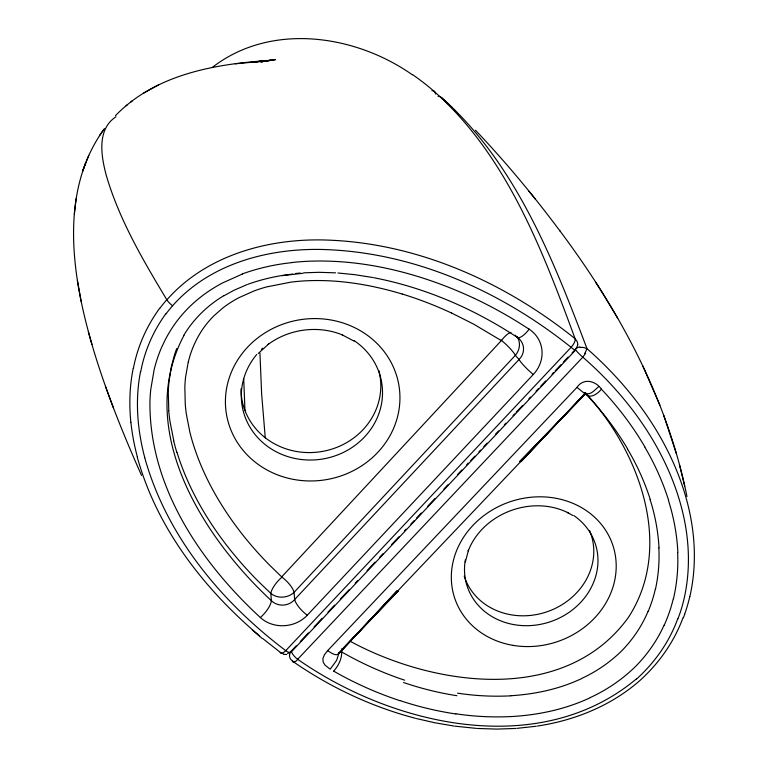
<?xml version="1.0" encoding="UTF-8"?>
<svg xmlns="http://www.w3.org/2000/svg" width="768" height="768" viewBox="0 0 768 768"><rect width="100%" height="100%" fill="white"/><g stroke="black" fill="none" stroke-linecap="round" stroke-linejoin="round"><path stroke-width="1.15" d="M104.448 128.573C58.867 190.944 71.846 275.126 91.978 344.438M339.206 652.368L336.576 660.422L330.192 669.187L325.027 665.146L323.126 661.93L322.915 658.474L324.422 654.739L327.629 650.65L576.979 387.379C583.44 377.683 595.565 380.765 601.315 389.021M74.314 214.31L76.118 198.72M339.149 652.378C337.421 657.85 330.518 652.358 327.629 650.65M140.554 371.549C137.146 388.723 136.685 406.406 138.47 423.792A258.691 239.28 -15 0 0 144.787 457.718M133.2 368.458C129.61 386.141 129.043 404.362 130.848 422.294M689.885 596.458C705.811 526.128 677.405 453.13 634.051 398.15A416.371 369.802 -9.5 0 0 587.021 348.71C552.941 258.739 515.338 162.826 441.398 97.488A5.069 4.906 -40.5 0 0 438.077 96.298M465.322 561.984L468.576 549.984L468.163 551.05C482.755 513.053 532.147 494.611 568.31 512.918L567.322 512.381L572.832 515.501M188.266 361.824L185.558 377.242A154.282 143.203 -11.2 0 0 184.848 387.13L185.242 404.016A192.115 178.166 -13.8 0 0 186.403 414.413L189.782 431.75A241.104 223.43 -17.3 0 0 192.653 442.301C202.646 475.219 220.003 505.565 241.018 532.666A432.778 399.83 -30.2 0 0 269.837 565.392L281.683 576.902A15.725 5.251 43.6 0 1 294.058 592.33L294.662 599.491A15.744 5.242 44 0 0 307.277 615.216L533.299 374.486A32.861 30.355 -23.2 0 0 529.152 329.194M85.565 162.941L82.608 171.254L88.742 155.338M677.933 618.96L680.323 612.221A182.65 161.875 -17.6 0 0 684.134 598.522C699.571 530.006 671.443 459.072 629.174 405.658A408.739 361.171 -8.1 0 0 582.816 357.158A8.208 1.094 43 0 1 575.376 349.392A8.227 1.075 42.9 0 1 571.104 347.309C500.947 291.187 414.115 252.23 323.434 249.514C268.858 247.968 209.779 263.501 172.57 305.789A138.317 128.534 -6.9 0 0 165.936 313.987M683.424 617.77L684.71 614.266M183.994 335.338C134.198 429.446 203.011 537.245 271.334 600.634A15.514 14.621 -11.3 0 0 294.682 599.51L519.024 359.482A16.09 14.976 -4.5 0 0 516.922 336.97M99.504 135.629L103.248 130.282M529.133 329.213L528.71 329.76A16.589 5.472 -56.4 0 1 517.037 337.21L515.27 335.232M341.587 649.987L585.283 393.706L519.744 461.568L585.312 394.013L585.005 392.928M172.57 305.789A8.448 2.189 40.9 0 1 166.877 299.856C205.469 255.869 266.506 238.685 323.386 239.962C415.546 242.093 503.952 281.587 575.126 338.726A8.198 3.024 -50.7 0 1 571.104 347.318L285.744 650.65A7.958 2.794 -53.2 0 1 280.243 652.387M338.294 654.221L397.114 590.774L338.947 653.203L398.39 590.746L341.587 649.978M281.683 576.902L501.35 340.608A16.262 5.299 -56.7 0 1 510.979 332.381M520.838 461.76L585.12 393.37L521.299 461.386M287.52 653.462A7.853 7.094 -16.6 0 0 291.36 651.014L296.227 645.85M300.288 641.539L308.381 632.938M314.093 626.88L322.224 618.23M327.955 612.154L334.502 605.203M340.243 599.107L348.989 589.814M355.286 583.133L357.638 580.627M367.114 570.566L375.024 562.166M379.786 557.117L382.963 553.738M391.709 544.445L398.89 536.822M404.486 530.88L406.09 529.181M410.88 524.083L414.096 520.675M416.506 518.112L421.325 512.995M427.766 506.16L435.024 498.442M443.923 488.995L447.965 484.704M457.728 474.336L461.789 470.016M466.675 464.832L468.317 463.094M470.765 460.493L474.854 456.144M478.944 451.805L480.586 450.067M483.85 446.592L487.142 443.098M495.37 434.362L498.662 430.867M504.326 424.858L505.91 423.168M513.024 415.613L514.618 413.923M516.192 412.243L522.547 405.504M528.902 398.746L530.506 397.056M536.064 391.142L538.464 388.598M540.854 386.054L545.664 380.947M552.058 374.16L553.67 372.451M555.264 370.762L560.899 364.771M563.299 362.218L568.138 357.082M572.16 352.81L575.386 349.382M291.043 652.195L575.549 350.093M636.461 678.854C539.453 759.926 392.899 725.866 297.667 659.29L582.835 357.139M258.25 353.462L268.589 344.083L268.109 344.458C289.152 328.771 318.346 325.008 342.624 335.002L342.019 334.771L354 341.088M115.45 115.69C155.53 74.131 215.75 63.744 270.912 60.384L255.014 61.853L275.376 59.693L260.717 61.526L270.912 60.384M598.858 386.448C595.267 389.366 589.939 396.413 584.909 392.87M130.896 101.962L132.326 100.838M126.067 105.792L127.526 104.659M212.218 67.488C270.509 22.195 354.883 34.416 412.33 74.774M115.939 116.803C96.374 129.523 101.261 156.931 106.454 175.997C119.539 220.301 143.222 260.506 166.877 299.856M585.264 394.061L576.979 387.379M224.026 295.718L234 290.266L247.219 284.525M143.683 93.082L158.41 84.96M581.53 678.634C559.421 689.04 535.133 694.243 510.826 695.731M242.333 274.08L222.586 282.912A146.285 135.533 -7.9 0 0 211.526 289.373A137.741 127.786 -7.5 0 0 191.789 304.646A132.95 123.427 -7.3 0 0 169.114 332.813A138.384 128.41 -7.7 0 0 165.197 339.84L161.75 347.059A148.387 137.578 -8.3 0 0 156.25 361.958A155.299 143.933 -8.8 0 0 154.128 369.754L150.749 389.51A190.973 176.736 -11.2 0 0 149.933 401.779C149.107 486.317 200.323 562.224 260.352 617.53A15.926 5.712 -48.4 0 0 271.334 600.634L270.864 593.434A15.869 5.366 -47.3 0 1 281.722 577.354M262.032 61.738L267.802 60.576L260.842 61.91L267.802 60.576M537.427 726.038C574.858 720.442 611.482 705.59 640.042 680.381A162.797 144.682 -17.9 0 0 683.03 617.683M282.288 275.645L303.024 273.264M536.285 726.23L516.883 728.362M263.366 61.296L265.632 60.998M235.21 63.811L262.982 61.21L252.038 62.035M286.694 654.48L283.334 654.336M295.574 273.475L300.259 273.062M303.773 272.822L319.075 272.314L335.606 272.842M515.741 728.448L497.011 729.101L477.322 728.448M476.342 728.381L454.915 726.163M337.968 272.995L354.749 274.666L372.73 277.507M453.946 726.029L434.621 722.726L416.477 718.56M373.728 277.709C405.082 283.709 435.533 294.077 464.429 307.622A438.173 384.643 -6.3 0 1 516.835 337.075M415.526 718.31C371.482 706.81 329.712 687.062 292.378 661.094M402.23 294.067C370.349 284.448 336.864 278.918 303.494 280.954A188.477 172.714 -9 0 0 290.938 282.134L266.544 286.934A139.219 128.726 -8.6 0 0 253.939 290.995L238.906 297.686A110.218 102.413 -7.8 0 0 233.194 300.902A103.795 96.547 -7.5 0 0 223.171 307.718L214.109 315.61A96.845 90.173 -7.2 0 0 201.158 331.574A108.874 101.28 -8 0 0 188.342 361.843M474.336 298.397C422.429 274.118 365.155 258.768 307.517 261.283A226.79 207.13 -9.1 0 0 291.667 262.56M451.632 313.046L473.568 324.086L501.35 340.608M350.218 641.29C433.997 686.726 565.094 705.322 628.522 617.242C674.074 546.758 639.811 453.888 588.576 396.298M333.61 671.165C338.861 665.52 342.816 657.091 341.462 648.931M262.867 638.64L280.291 652.339A7.853 7.094 -16.6 0 0 282.95 653.597M259.642 635.952C203.923 588.835 156.797 528.23 137.232 457.008M252.326 630L262.08 638.352M441.398 97.488L450.288 105.83M451.315 106.838L452.333 107.856M454.358 109.901L455.366 110.938M585.139 393.062L585.811 393.773M475.507 130.243C505.68 162.019 533.731 195.792 559.93 230.909M585.984 393.946C590.294 399.83 599.126 392.477 601.411 389.117M585.802 393.11L587.203 394.694M585.062 392.813L586.493 394.483M528.883 191.136L535.258 198.922M559.584 230.429C618.835 309.533 667.459 398.88 686.957 496.56M595.651 282.134L601.056 290.736M601.142 290.794L617.722 318.23M642.672 365.616L659.914 405.283M141.542 475.43C120.787 428.736 101.741 381.11 88.339 331.747M105.446 386.323L113.462 407.981M663.715 415.267L676.454 453.907M575.126 338.726C541.68 248.17 504.845 150.509 428.563 86.64A320.707 280.195 -35.6 0 0 412.493 74.573M176.938 452.15C186.557 483.504 202.531 512.678 221.904 539.04A449.626 415.085 -30 0 0 258.461 581.51L270.864 593.434A15.706 12.95 -5.8 0 0 294.077 592.339L515.366 355.334A16.262 14.707 -40.3 0 0 517.056 336.682M144.749 457.728C166.637 536.448 221.52 602.035 285.744 650.65A7.862 2.794 44.3 0 0 291.36 651.014A7.834 2.774 44.5 0 0 297.667 659.29M679.43 464.582L684.682 485.981M173.808 440.832L170.093 422.064A210.038 194.573 -14.1 0 1 168.71 410.736M77.386 280.378L81.197 301.69M265.286 438.038L261.658 394.234L259.93 353.011M168.787 410.726L168.288 392.102A171.926 159.389 -11.5 0 1 169.066 381.11L171.264 367.171L173.971 356.726A124.694 115.987 -7.2 0 1 176.726 348.586M244.963 410.64L243.715 378.547M589.594 530.573A66.758 59.338 -18.8 0 1 548.304 611.328A66.758 59.338 -18.8 0 1 464.208 576.115M399.811 700.656A387.283 355.114 -24.7 0 1 333.821 671.222M404.611 680.179A368.669 338.016 -24.3 0 1 341.846 652.042M601.718 389.539A373.978 331.325 -9 0 1 644.87 446.89M586.349 394.598A355.546 315.197 -8.8 0 1 627.619 448.925M644.736 446.966A322.762 286.973 -11.1 0 1 668.64 500.352M668.438 500.429A259.306 230.88 -13.9 0 1 677.885 552.384M677.626 552.413A204.029 181.315 -16.4 0 1 673.469 598.714M673.296 598.694A166.56 147.533 -17.8 0 1 664.243 625.133M664.109 625.094A145.382 128.429 -18.5 0 1 635.731 666.278A146.342 129.331 -18.6 0 1 590.323 697.526M590.381 697.632A159.341 141.149 -18.5 0 1 581.174 701.664C559.469 710.419 536.237 715.027 512.918 716.467A264.893 239.05 -19.9 0 1 455.952 713.808M455.904 713.981A333.341 303.821 -22.2 0 1 399.869 700.541M627.494 449.002A304.608 271.21 -11.2 0 1 650.237 499.354M650.035 499.421A241.661 215.453 -14.1 0 1 659.021 547.843M658.838 547.872A188.083 167.338 -16.5 0 1 655.536 588.883M655.382 588.864A150.298 133.258 -18 0 1 648.163 611.434M648.019 611.395A128.765 113.808 -18.7 0 1 621.821 650.726A130.224 115.123 -18.7 0 1 581.482 678.528M510.816 695.837A247.037 223.085 -19.8 0 1 457.555 693.149M456.941 695.712A314.458 288.701 -23.5 0 1 403.584 682.502M580.022 346.848A8.16 7.555 -11.1 0 0 575.27 349.306A8.179 7.142 -21.5 0 0 577.613 344.976M289.536 655.392A7.757 7.046 -19.7 0 1 291.418 651.043M292.502 660.931A7.814 6.922 -10.3 0 1 289.469 655.392M294.509 662.179A7.93 2.64 -58.3 0 1 292.685 660.749M297.696 659.482A7.901 3.014 -57.9 0 1 294.643 661.901M580.128 347.539A8.198 6.71 -13.7 0 1 586.858 348.864M586.55 349.181A8.16 2.237 -53.2 0 1 584.64 353.549M585.581 353.299A8.141 3.13 -48.6 0 1 582.739 356.976M689.818 596.448A188.448 167.818 -17.5 0 1 684.643 614.246M677.683 618.912A155.395 137.251 -18.5 0 1 636.624 678.998M573.859 515.597A67.488 59.856 -18.8 0 1 554.698 620.112A67.488 59.856 -18.8 0 1 465.341 559.814M378.864 370.646A70.042 65.078 -9.2 0 1 319.123 451.939A70.042 65.078 -9.2 0 1 240.97 388.877M140.755 371.587A156.432 145.142 -8 0 1 165.754 313.872M159.782 308.4A147.504 135.984 -9.7 0 1 166.752 299.77M574.982 338.87A8.227 7.478 4.9 0 1 577.747 344.986M435.571 94.013A5.059 4.906 -40.8 0 0 433.824 90.931L433.459 90.71A5.098 2.41 -50.5 0 0 431.923 90.835M137.395 456.96A264.259 243.331 -13.4 0 1 130.886 422.294M133.363 368.486A164.534 151.738 -9.6 0 1 159.629 308.304M533.299 374.486A16.31 2.525 43 0 1 519.024 359.482L515.366 355.334A16.291 2.803 43.1 0 0 501.12 340.099M248.131 284.208A176.477 162.038 -8.8 0 1 292.762 274.099M183.821 335.242A117.571 109.44 -7 0 1 223.958 295.613M176.774 452.198A259.421 240.154 -17.4 0 1 173.674 440.87M402.25 294.029A365.52 324.432 -7.2 0 1 451.613 313.085M474.346 298.368A457.603 401.27 -6.4 0 1 529.123 329.232M242.266 273.917A194.218 178.445 -8.9 0 1 291.677 262.656M307.286 615.226A31.699 28.224 -7.5 0 1 260.333 617.549M354.154 340.637A70.742 65.635 -9.2 0 1 368.045 432.912A70.742 65.635 -9.2 0 1 268.464 447.053A70.742 65.635 -9.2 0 1 256.723 354.47M261.475 349.354A70.742 65.635 -9.2 0 1 262.752 348.154M513.235 645.398A83.376 73.834 -18.8 0 0 613.171 546.278A83.376 73.834 -18.8 0 0 474.883 523.392A83.376 73.834 -18.8 0 0 513.235 645.398M279.485 475.594A87.427 81.024 -9.3 0 0 399.168 387.034A87.427 81.024 -9.3 0 0 259.382 336.701A87.427 81.024 -9.3 0 0 279.485 475.594"/></g></svg>
